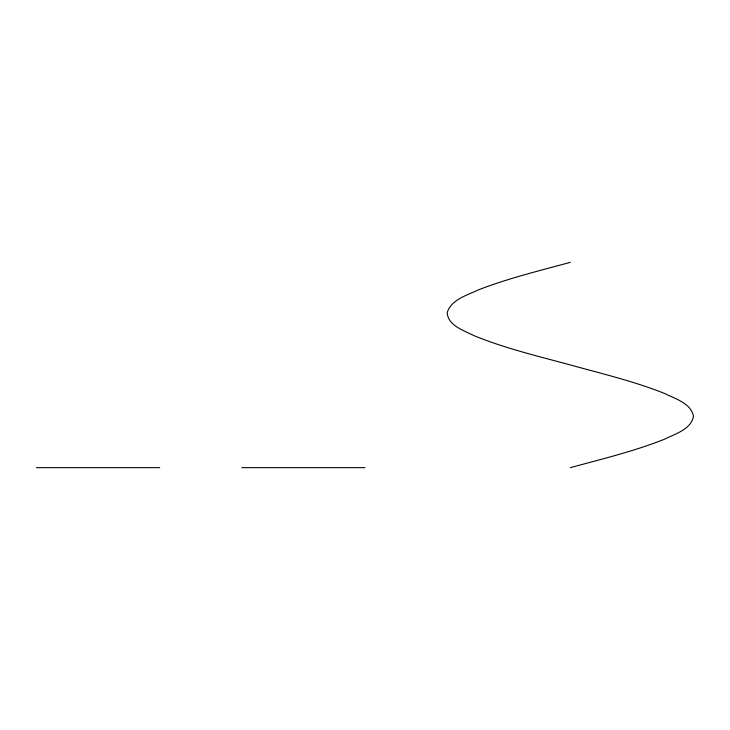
<?xml version="1.0" encoding="UTF-8"?>
<svg xmlns="http://www.w3.org/2000/svg" width="730" height="730" viewBox="0 0 730 730"><rect width="100%" height="100%" fill="white"/><g stroke="black" fill="none" stroke-linecap="round" stroke-linejoin="round"><path stroke-width="1.09" d="M570.312 262.344C539.589 270.702 508.527 278.249 478.77 289.719C467.474 295.203 451.423 299.282 447.189 312.604C447.946 325.699 463.778 330.352 473.569 335.49C506.875 349.159 542.162 357.125 576.764 366.715C606.247 374.755 636.067 382.091 664.51 393.443C675.031 398.772 690.972 403.051 693.5 416.328C690.972 429.605 675.031 433.885 664.51 439.214C633.987 451.359 601.931 459.006 570.312 467.656M36.5 467.656L159.688 467.656M241.812 467.656L365 467.656"/></g></svg>
